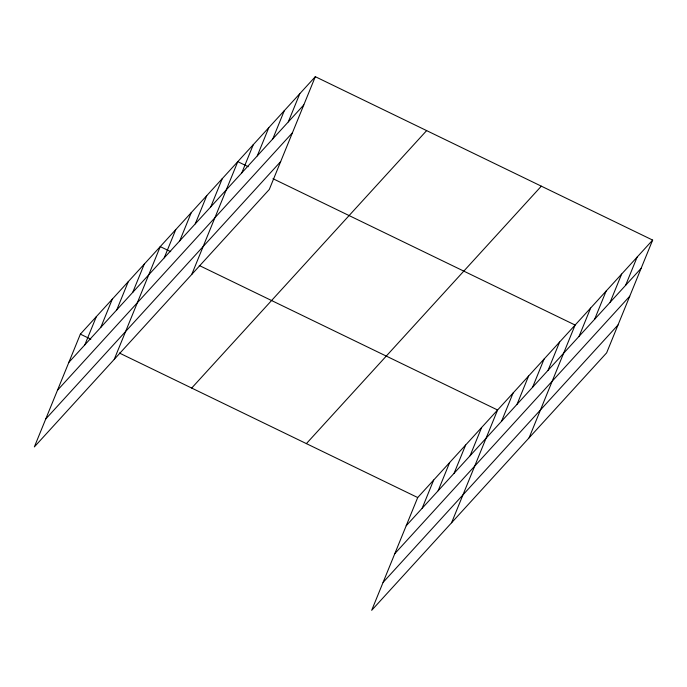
<?xml version="1.0" encoding="UTF-8"?>
<svg xmlns="http://www.w3.org/2000/svg" width="687" height="687" viewBox="0 0 687 687"><rect width="100%" height="100%" fill="white"/><g stroke="black" fill="none" stroke-linecap="round" stroke-linejoin="round"><path stroke-width="1.03" d="M315.316 76.686L80.37 334.14L34.35 446.911L269.295 189.457L315.316 76.686L652.65 240.089L606.63 352.86L371.684 610.314L417.705 497.543L652.65 240.089M84.827 344.857L96.352 316.63M100.809 327.356L112.325 299.128M116.781 309.846L128.297 281.618M132.754 292.336L144.279 264.117M114.231 359.378L160.251 246.607L170.72 251.674M164.236 257.84L175.76 229.613M179.745 240.845L191.269 212.626M195.254 223.859L206.77 195.632M210.763 206.864L222.279 178.637M191.759 274.422L237.788 161.651L248.247 166.718M241.772 172.884L253.288 144.656M257.282 155.889L268.797 127.662M272.782 138.903L284.306 110.676M288.291 121.908L299.807 93.681M422.162 508.26L433.677 480.033M438.143 490.75L449.659 462.523M454.116 473.249L465.631 445.021M470.088 455.739L481.613 427.512M451.565 522.781L497.586 410.002L199.264 265.5M501.57 421.243L513.095 393.016M517.079 404.248L528.595 376.021M532.588 387.253L544.104 359.026M548.097 370.267L559.613 342.04M529.093 437.817L575.122 325.045L272.988 178.697M579.107 336.278L590.622 308.059M594.616 319.292L606.132 291.065M610.116 302.297L621.641 274.07M625.625 285.303L637.141 257.084M68.855 362.367L303.8 104.913M57.468 390.268L292.413 132.814M45.737 419.01L280.682 161.565M191.69 388.061L426.636 130.607M306.385 443.613L541.33 186.168M406.189 525.761L641.134 268.316M394.802 553.662L629.747 296.217M383.071 582.413L618.017 324.96M80.37 334.14L90.839 339.206M119.383 353.032L417.705 497.543"/></g></svg>
